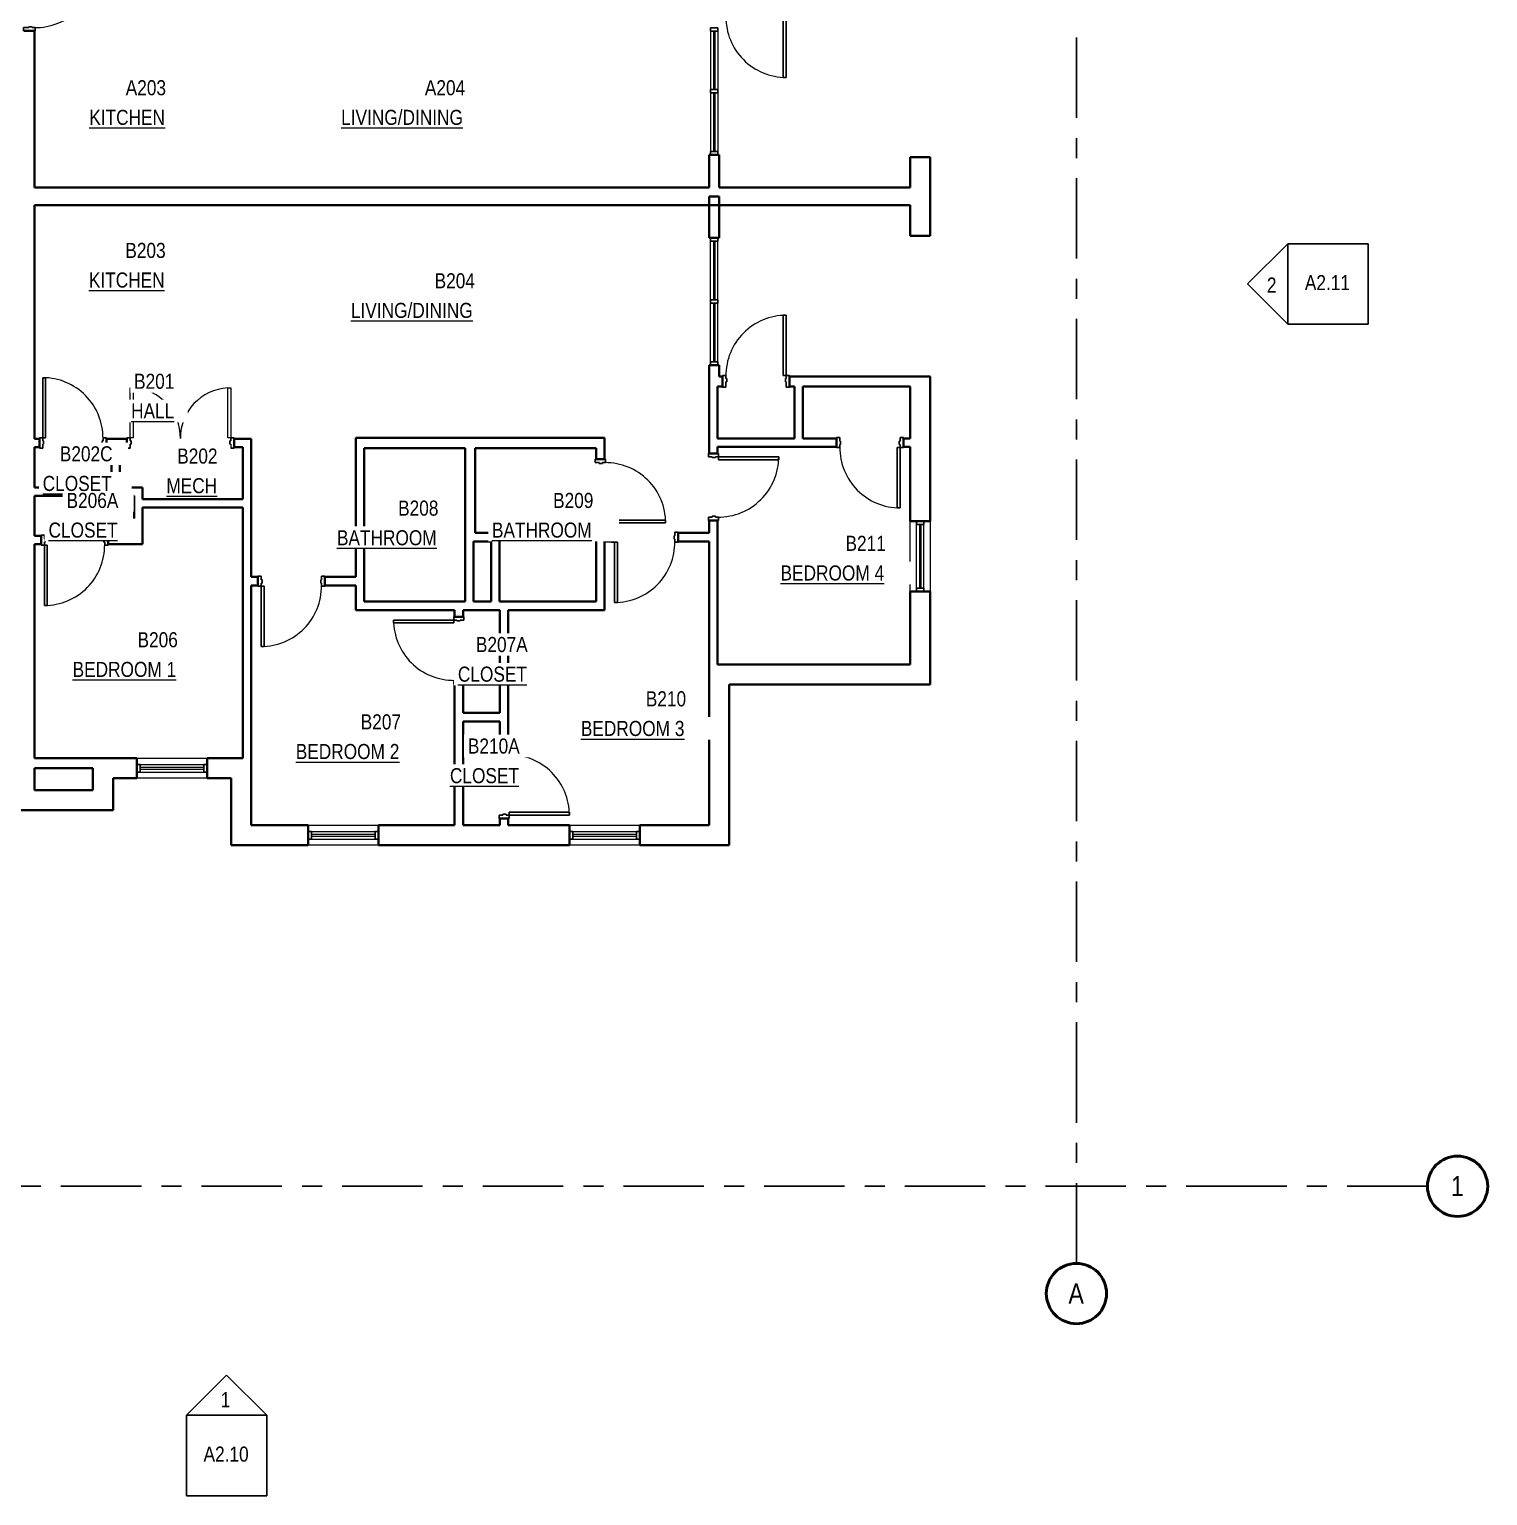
# Model space of a CAD drawing. Header units: inches. Extents: x -88 to 1419, y -1455 to 118.
# Drawn here: x 549 to 1419, y -1455 to -579 of the extents above; entities that cross this region are included whole.
import ezdxf

# ---------------------------------------------------------------- set-up
doc = ezdxf.new("R2010")
doc.units = ezdxf.units.IN
doc.header["$MEASUREMENT"] = 0
doc.linetypes.add('Grid Line', pattern=[84, 48, -12, 12, -12])
for name, color, linetype, lineweight in [('A-AREA-IDEN', 2, 'Continuous', 9), ('A-DOOR', 31, 'Continuous', 15), ('A-DOOR-FRAM', 31, 'Continuous', 25), ('A-GLAZ-CURT', 52, 'Continuous', 9), ('A-GLAZ-CWMG', 51, 'Continuous', 9), ('A-WALL', 113, 'Continuous', 15), ('G-ANNO-SYMB', 111, 'Continuous', 9), ('I-WALL', 2, 'Continuous', 15), ('S-GRID', 1, 'Continuous', 9), ('S-GRID-IDEN', 1, 'Continuous', 50)]:
    doc.layers.add(name, color=color, linetype=linetype, lineweight=lineweight)
doc.styles.add('Arial Narrow', font='ARIALN.TTF', dxfattribs={"height": 9})
doc.styles.add('Arial Narrow_1', font='ARIALN.TTF', dxfattribs={"height": 12})

# ---------------------------------------------------------------- blocks, each defined once
blk = doc.blocks.new('Door-Single_CE_ - HM Door-2_ HM Frame-5153379-LEVEL 2')
at = {"layer": 'A-DOOR'}
for p, q in [((16.25, -39.5), (16.25, -3.5)), ((16.25, -3.5), (18, -3.5)), ((18, -3.5), (18, -39.5)), ((18, -39.5), (16.25, -39.5))]:
    blk.add_line(p, q, dxfattribs=at)
at = {"layer": 'A-DOOR', "lineweight": 25}
for p, q in [((16.25, -39.5), (16.25, -3.5)), ((18, -3.5), (16.25, -3.5)), ((18, -3.5), (18, -39.5)), ((18, -39.5), (16.25, -39.5))]:
    blk.add_line(p, q, dxfattribs=at)
at = {"layer": 'A-DOOR', "lineweight": 9}
blk.add_arc((18, -3.5), 36, 179.5, 270, dxfattribs=at)
blk.add_arc((18, -3.5), 36, 179.5, 270, dxfattribs=at)
blk.add_arc((18, -3.5), 36, 179.5, 270, dxfattribs=at)
blk.add_arc((18, -3.5), 36, 179.5, 270, dxfattribs=at)
at = {"layer": 'A-DOOR-FRAM'}
for p, q in [((-20, 3.5), (-18, 3.5)), ((-20, -3.5), (-20, 3.5)), ((-18, 3.5), (-18, 0.25)), ((-18, 0.25), (-17.5, 0.25)), ((-17.5, 0.25), (-17.5, -1.75)), ((17.5, 0.25), (18, 0.25)), ((17.5, -1.75), (17.5, 0.25)), ((18, 3.5), (20, 3.5)), ((18, 0.25), (18, 3.5)), ((20, 3.5), (20, -3.5)), ((-18, -3.5), (-20, -3.5)), ((-18, -1.75), (-18, -3.5)), ((-17.5, -1.75), (-18, -1.75)), ((18, -1.75), (17.5, -1.75)), ((18, -3.5), (18, -1.75)), ((20, -3.5), (18, -3.5))]:
    blk.add_line(p, q, dxfattribs=at)
blk = doc.blocks.new('System Panel - zGlazed-5153403-LEVEL 2')
at = {"layer": 'A-GLAZ-CURT', "lineweight": 15}
for p, q in [((17.5, 0.5), (-17.5, 0.5)), ((-17.5, 0.5), (-17.5, -0.5)), ((17.5, -0.5), (17.5, 0.5)), ((-17.5, -0.5), (17.5, -0.5))]:
    blk.add_line(p, q, dxfattribs=at)
blk = doc.blocks.new('Rectangular Mullion - 4 1_2_ x 2_ Rectangular_CE_-5153390-LEVEL 2')
at = {"layer": 'A-GLAZ-CWMG'}
for p, q in [((955.3, -617.1), (955.3, -652.1)), ((959.8, -617.1), (959.8, -652.1))]:
    blk.add_line(p, q, dxfattribs=at)
blk = doc.blocks.new('Rectangular Mullion - 4 1_2_ x 2_ Rectangular_CE_-5153404-LEVEL 2')
at = {"layer": 'A-GLAZ-CWMG', "lineweight": 25}
for p, q in [((-2, 2.25), (0, 2.25)), ((-2, -2.25), (-2, 2.25)), ((0, 2.25), (0, -2.25)), ((0, -2.25), (-2, -2.25))]:
    blk.add_line(p, q, dxfattribs=at)
blk = doc.blocks.new('Rectangular Mullion - 4 1_2_ x 2_ Rectangular_CE_-5153405-LEVEL 2')
at = {"layer": 'A-GLAZ-CWMG', "lineweight": 25}
for p, q in [((0, 2.25), (-2, 2.25)), ((-2, 2.25), (-2, -2.25)), ((0, -2.25), (0, 2.25)), ((-2, -2.25), (0, -2.25))]:
    blk.add_line(p, q, dxfattribs=at)
blk = doc.blocks.new('Rectangular Mullion - 4 1_2_ x 2_ Rectangular_CE_-5153402-LEVEL 2')
at = {"layer": 'A-GLAZ-CWMG', "lineweight": 25}
for p, q in [((-1, 2.25), (1, 2.25)), ((-1, -2.25), (-1, 2.25)), ((1, 2.25), (1, -2.25)), ((1, -2.25), (-1, -2.25))]:
    blk.add_line(p, q, dxfattribs=at)
blk = doc.blocks.new('Door-Single_CE_ - HM Door-2_ HM Frame-5153374-LEVEL 2')
at = {"layer": 'A-DOOR'}
for p, q in [((16.25, -39), (16.25, -3)), ((16.25, -3), (18, -3)), ((18, -3), (18, -39)), ((18, -39), (16.25, -39))]:
    blk.add_line(p, q, dxfattribs=at)
at = {"layer": 'A-DOOR', "lineweight": 25}
for p, q in [((16.25, -39), (16.25, -3)), ((18, -3), (16.25, -3)), ((18, -3), (18, -39)), ((18, -39), (16.25, -39))]:
    blk.add_line(p, q, dxfattribs=at)
at = {"layer": 'A-DOOR', "lineweight": 9}
blk.add_arc((18, -3), 36, 179.5, 270, dxfattribs=at)
blk.add_arc((18, -3), 36, 179.5, 270, dxfattribs=at)
blk.add_arc((18, -3), 36, 179.5, 270, dxfattribs=at)
blk.add_arc((18, -3), 36, 179.5, 270, dxfattribs=at)
at = {"layer": 'A-DOOR-FRAM'}
for p, q in [((-20, 3), (-18, 3)), ((-20, -3), (-20, 3)), ((-18, 3), (-18, 0.75)), ((-18, 0.75), (-17.5, 0.75)), ((-17.5, 0.75), (-17.5, -1.25)), ((17.5, 0.75), (18, 0.75)), ((17.5, -1.25), (17.5, 0.75)), ((18, 3), (20, 3)), ((18, 0.75), (18, 3)), ((20, 3), (20, -3)), ((-18, -3), (-20, -3)), ((-18, -1.25), (-18, -3)), ((-17.5, -1.25), (-18, -1.25)), ((18, -1.25), (17.5, -1.25)), ((18, -3), (18, -1.25)), ((20, -3), (18, -3))]:
    blk.add_line(p, q, dxfattribs=at)
blk = doc.blocks.new('Door-Single_CE_ - HM Door-2_ HM Frame-5153375-LEVEL 2')
at = {"layer": 'A-DOOR'}
for p, q in [((18, 39), (16.25, 39)), ((16.25, 39), (16.25, 3)), ((18, 3), (18, 39)), ((16.25, 3), (18, 3))]:
    blk.add_line(p, q, dxfattribs=at)
at = {"layer": 'A-DOOR', "lineweight": 25}
for p, q in [((18, 39), (16.25, 39)), ((16.25, 39), (16.25, 3)), ((18, 3), (18, 39)), ((18, 3), (16.25, 3))]:
    blk.add_line(p, q, dxfattribs=at)
at = {"layer": 'A-DOOR', "lineweight": 9}
blk.add_arc((18, 3), 36, 90, 180.5, dxfattribs=at)
blk.add_arc((18, 3), 36, 90, 180.5, dxfattribs=at)
blk.add_arc((18, 3), 36, 90, 180.5, dxfattribs=at)
blk.add_arc((18, 3), 36, 90, 180.5, dxfattribs=at)
at = {"layer": 'A-DOOR-FRAM'}
for p, q in [((-18, 3), (-20, 3)), ((-20, 3), (-20, -3)), ((-18, 1.25), (-18, 3)), ((-17.5, 1.25), (-18, 1.25)), ((-17.5, -0.75), (-17.5, 1.25)), ((18, 1.25), (17.5, 1.25)), ((17.5, 1.25), (17.5, -0.75)), ((20, 3), (18, 3)), ((18, 3), (18, 1.25)), ((20, -3), (20, 3)), ((-20, -3), (-18, -3)), ((-18, -3), (-18, -0.75)), ((-18, -0.75), (-17.5, -0.75)), ((17.5, -0.75), (18, -0.75)), ((18, -0.75), (18, -3)), ((18, -3), (20, -3))]:
    blk.add_line(p, q, dxfattribs=at)
blk = doc.blocks.new('Door-Double_CE_ - WD Door-2_ HM Frame-5153381-LEVEL 2')
at = {"layer": 'A-DOOR'}
for p, q in [((-30, -3), (-28.25, -3)), ((-30, -33), (-30, -3)), ((-28.25, -3), (-28.25, -33)), ((28.25, -3), (30, -3)), ((28.25, -33), (28.25, -3)), ((30, -3), (30, -33)), ((-28.25, -33), (-30, -33)), ((30, -33), (28.25, -33))]:
    blk.add_line(p, q, dxfattribs=at)
at = {"layer": 'A-DOOR', "lineweight": 9}
for centre, start, end in [((-30, -3), 273.33976, 0.5), ((30, -3), 179.5, 266.64623)]:
    blk.add_arc(centre, 30, start, end, dxfattribs=at)
at = {"layer": 'A-DOOR-FRAM'}
for p, q in [((-32, 3), (-30, 3)), ((-32, -3), (-32, 3)), ((-30, 3), (-30, 0.75)), ((-30, 0.75), (-29.5, 0.75)), ((-29.5, 0.75), (-29.5, -1.25)), ((29.5, 0.75), (30, 0.75)), ((29.5, -1.25), (29.5, 0.75)), ((30, 3), (32, 3)), ((30, 0.75), (30, 3)), ((32, 3), (32, -3)), ((-30, -3), (-32, -3)), ((-30, -1.25), (-30, -3)), ((-29.5, -1.25), (-30, -1.25)), ((30, -1.25), (29.5, -1.25)), ((30, -3), (30, -1.25)), ((32, -3), (30, -3))]:
    blk.add_line(p, q, dxfattribs=at)
blk = doc.blocks.new('System Panel - zGlazed-5153407-LEVEL 2')
at = {"layer": 'A-GLAZ-CURT', "lineweight": 15}
for p, q in [((17.5, 0.5), (-17.5, 0.5)), ((-17.5, 0.5), (-17.5, -0.5)), ((17.5, -0.5), (17.5, 0.5)), ((-17.5, -0.5), (17.5, -0.5))]:
    blk.add_line(p, q, dxfattribs=at)
blk = doc.blocks.new('Rectangular Mullion - 4 1_2_ x 2_ Rectangular_CE_-5153396-LEVEL 2')
at = {"layer": 'A-GLAZ-CWMG'}
for p, q in [((955.3, -740.6), (955.3, -705.6)), ((959.8, -740.6), (959.8, -705.6))]:
    blk.add_line(p, q, dxfattribs=at)
blk = doc.blocks.new('Rectangular Mullion - 4 1_2_ x 2_ Rectangular_CE_-5153408-LEVEL 2')
at = {"layer": 'A-GLAZ-CWMG', "lineweight": 25}
for p, q in [((-2, 2.25), (0, 2.25)), ((-2, -2.25), (-2, 2.25)), ((0, 2.25), (0, -2.25)), ((0, -2.25), (-2, -2.25))]:
    blk.add_line(p, q, dxfattribs=at)
blk = doc.blocks.new('Rectangular Mullion - 4 1_2_ x 2_ Rectangular_CE_-5153409-LEVEL 2')
at = {"layer": 'A-GLAZ-CWMG', "lineweight": 25}
for p, q in [((0, 2.25), (-2, 2.25)), ((-2, 2.25), (-2, -2.25)), ((0, -2.25), (0, 2.25)), ((-2, -2.25), (0, -2.25))]:
    blk.add_line(p, q, dxfattribs=at)
blk = doc.blocks.new('Rectangular Mullion - 4 1_2_ x 2_ Rectangular_CE_-5153406-LEVEL 2')
at = {"layer": 'A-GLAZ-CWMG', "lineweight": 25}
for p, q in [((-1, 2.25), (1, 2.25)), ((-1, -2.25), (-1, 2.25)), ((1, 2.25), (1, -2.25)), ((1, -2.25), (-1, -2.25))]:
    blk.add_line(p, q, dxfattribs=at)
blk = doc.blocks.new('System Panel - zGlazed-5153417-LEVEL 2')
at = {"layer": 'A-GLAZ-CURT', "lineweight": 15}
for p, q in [((19, 0.5), (-19, 0.5)), ((-19, 0.5), (-19, -0.5)), ((19, -0.5), (19, 0.5)), ((-19, -0.5), (19, -0.5))]:
    blk.add_line(p, q, dxfattribs=at)
blk = doc.blocks.new('Rectangular Mullion - 4 1_2_ x 2_ Rectangular_CE_-5153416-LEVEL 2')
at = {"layer": 'A-GLAZ-CWMG'}
for p, q in [((1078.3, -912.85), (1078.3, -874.85)), ((1082.8, -912.85), (1082.8, -874.85))]:
    blk.add_line(p, q, dxfattribs=at)
blk = doc.blocks.new('Rectangular Mullion - 4 1_2_ x 2_ Rectangular_CE_-5153418-LEVEL 2')
at = {"layer": 'A-GLAZ-CWMG', "lineweight": 25}
for p, q in [((-2, 2.25), (0, 2.25)), ((-2, -2.25), (-2, 2.25)), ((0, 2.25), (0, -2.25)), ((0, -2.25), (-2, -2.25))]:
    blk.add_line(p, q, dxfattribs=at)
blk = doc.blocks.new('Rectangular Mullion - 4 1_2_ x 2_ Rectangular_CE_-5153419-LEVEL 2')
at = {"layer": 'A-GLAZ-CWMG', "lineweight": 25}
for p, q in [((0, 2.25), (-2, 2.25)), ((-2, 2.25), (-2, -2.25)), ((0, -2.25), (0, 2.25)), ((-2, -2.25), (0, -2.25))]:
    blk.add_line(p, q, dxfattribs=at)
blk = doc.blocks.new('Door-Single_CE_ - HM Door-2_ HM Frame-5153377-LEVEL 2')
at = {"layer": 'A-DOOR'}
for p, q in [((18, 39.5), (16.25, 39.5)), ((16.25, 39.5), (16.25, 3.5)), ((18, 3.5), (18, 39.5)), ((16.25, 3.5), (18, 3.5))]:
    blk.add_line(p, q, dxfattribs=at)
at = {"layer": 'A-DOOR', "lineweight": 25}
for p, q in [((18, 39.5), (16.25, 39.5)), ((16.25, 39.5), (16.25, 3.5)), ((18, 3.5), (18, 39.5)), ((18, 3.5), (16.25, 3.5))]:
    blk.add_line(p, q, dxfattribs=at)
at = {"layer": 'A-DOOR', "lineweight": 9}
blk.add_arc((18, 3.5), 36, 90, 180.5, dxfattribs=at)
blk.add_arc((18, 3.5), 36, 90, 180.5, dxfattribs=at)
blk.add_arc((18, 3.5), 36, 90, 180.5, dxfattribs=at)
blk.add_arc((18, 3.5), 36, 90, 180.5, dxfattribs=at)
at = {"layer": 'A-DOOR-FRAM'}
for p, q in [((-18, 3.5), (-20, 3.5)), ((-20, 3.5), (-20, -3.5)), ((-18, 1.75), (-18, 3.5)), ((-17.5, 1.75), (-18, 1.75)), ((-17.5, -0.25), (-17.5, 1.75)), ((18, 1.75), (17.5, 1.75)), ((17.5, 1.75), (17.5, -0.25)), ((20, 3.5), (18, 3.5)), ((18, 3.5), (18, 1.75)), ((20, -3.5), (20, 3.5)), ((-20, -3.5), (-18, -3.5)), ((-18, -3.5), (-18, -0.25)), ((-18, -0.25), (-17.5, -0.25)), ((17.5, -0.25), (18, -0.25)), ((18, -0.25), (18, -3.5)), ((18, -3.5), (20, -3.5))]:
    blk.add_line(p, q, dxfattribs=at)
blk = doc.blocks.new('Elevation - Detail Number_CE_-134675-LEVEL 2')
at = {"layer": 'G-ANNO-SYMB', "lineweight": 25}
for p, q in [((-0.25, -0.25), (-0.25, 0.25)), ((-0.25, 0.25), (0.25, 0.25)), ((0.25, 0.25), (0.25, -0.25)), ((0.25, -0.25), (-0.25, -0.25))]:
    blk.add_line(p, q, dxfattribs=at)
blk = doc.blocks.new('Elevation - Detail Number_CE_-46063-LEVEL 2')
at = {"layer": 'G-ANNO-SYMB', "lineweight": 25}
for p, q in [((0, 0.25), (-0.25, 0)), ((0.25, 0), (0, 0.25)), ((-0.25, 0), (0.25, 0))]:
    blk.add_line(p, q, dxfattribs=at)
blk = doc.blocks.new('Grid - Grid Head-Circle_CE_-46466-LEVEL 2')
at = {"layer": 'S-GRID-IDEN'}
blk.add_circle((0, 0), 0.1875, dxfattribs=at)

msp = doc.modelspace()

# ---------------------------------------------------------------- linework, layer by layer
at = {"layer": 'A-WALL', "lineweight": 40}
for p, q in [((551.55, -580.08), (545.55, -580.08)), ((551.55, -673.6), (551.55, -580.08)), ((954.55, -654.1), (954.55, -673.6)), ((960.55, -654.1), (954.55, -654.1)), ((960.55, -673.6), (960.55, -654.1)), ((1086.55, -655.35), (1074.55, -655.35)), ((1074.55, -655.35), (1074.55, -673.6)), ((1086.55, -702.35), (1086.55, -655.35)), ((954.55, -673.6), (551.55, -673.6)), ((1074.55, -673.6), (960.55, -673.6)), ((960.55, -678.85), (954.55, -678.85)), ((954.55, -678.85), (954.55, -703.6)), ((960.55, -703.6), (960.55, -678.85)), ((551.55, -684.1), (1074.55, -684.1)), ((551.55, -823.62), (551.55, -684.1)), ((1074.55, -684.1), (1074.55, -702.35)), ((954.55, -703.6), (960.55, -703.6)), ((1074.55, -702.35), (1086.55, -702.35)), ((960.55, -779.6), (954.55, -779.6)), ((954.55, -779.6), (954.55, -792.35)), ((960.55, -786.35), (960.55, -779.6)), ((962.55, -786.35), (960.55, -786.35)), ((962.55, -792.35), (962.55, -786.35)), ((1086.55, -786.35), (1002.55, -786.35)), ((1002.55, -786.35), (1002.55, -792.35)), ((1086.55, -872.85), (1086.55, -786.35)), ((959.55, -792.35), (962.55, -792.35)), ((1002.55, -792.35), (1005.55, -792.35)), ((1010.55, -792.35), (1074.55, -792.35)), ((1074.55, -792.35), (1074.55, -823.35)), ((551.55, -852.62), (551.55, -828.62)), ((892.05, -823.12), (748.55, -823.12)), ((748.55, -829.12), (808.8, -829.12)), ((808.8, -829.12), (808.8, -884.85)), ((814.8, -829.12), (887.05, -829.12)), ((814.8, -879.85), (814.8, -829.12)), ((892.05, -829.12), (892.05, -823.12)), ((1074.55, -828.35), (1074.55, -872.85)), ((551.55, -881.62), (551.55, -857.62)), ((1074.55, -872.85), (1086.55, -872.85)), ((551.55, -1014.35), (551.55, -886.62)), ((813.8, -884.85), (814.8, -884.85)), ((1086.55, -914.85), (1074.55, -914.85)), ((1074.55, -914.85), (1074.55, -958.35)), ((1086.55, -970.35), (1086.55, -914.85)), ((954.55, -958.35), (954.55, -1054.35)), ((1074.55, -958.35), (959.55, -958.35)), ((966.55, -970.35), (1086.55, -970.35)), ((966.55, -1066.35), (966.55, -970.35)), ((612.8, -1014.35), (551.55, -1014.35)), ((612.8, -1026.35), (612.8, -1014.35)), ((676.05, -1014.35), (654.8, -1014.35)), ((654.8, -1014.35), (654.8, -1026.35)), ((681.05, -1054.35), (681.05, -1014.35)), ((551.55, -1033.35), (551.55, -1020.35)), ((551.55, -1020.35), (586.55, -1020.35)), ((586.55, -1020.35), (586.55, -1033.35)), ((598.55, -1026.35), (612.8, -1026.35)), ((598.55, -1045.35), (598.55, -1026.35)), ((654.8, -1026.35), (669.05, -1026.35)), ((669.05, -1026.35), (669.05, -1066.35)), ((586.55, -1033.35), (551.55, -1033.35)), ((398.55, -1045.35), (598.55, -1045.35)), ((715.05, -1054.35), (681.05, -1054.35)), ((715.05, -1066.35), (715.05, -1054.35)), ((802.55, -1054.35), (757.05, -1054.35)), ((757.05, -1054.35), (757.05, -1066.35)), ((829.55, -1054.35), (807.55, -1054.35)), ((871.05, -1054.35), (834.55, -1054.35)), ((871.05, -1066.35), (871.05, -1054.35)), ((954.55, -1054.35), (913.05, -1054.35)), ((913.05, -1054.35), (913.05, -1066.35)), ((669.05, -1066.35), (715.05, -1066.35)), ((757.05, -1066.35), (871.05, -1066.35)), ((913.05, -1066.35), (966.55, -1066.35))]:
    msp.add_line(p, q, dxfattribs=at)
at = {"layer": 'A-WALL'}
for p, q in [((1074.55, -914.85), (1074.55, -872.85)), ((1086.55, -872.85), (1086.55, -914.85)), ((612.8, -1014.35), (654.8, -1014.35)), ((654.8, -1026.35), (612.8, -1026.35)), ((715.05, -1054.35), (757.05, -1054.35)), ((871.05, -1054.35), (913.05, -1054.35)), ((757.05, -1066.35), (715.05, -1066.35)), ((913.05, -1066.35), (871.05, -1066.35))]:
    msp.add_line(p, q, dxfattribs=at)
at = {"layer": 'I-WALL', "lineweight": 40}
for p, q in [((954.55, -792.35), (954.55, -832.35)), ((959.55, -823.35), (959.55, -792.35)), ((1005.55, -792.35), (1005.55, -823.35)), ((1010.55, -823.35), (1010.55, -792.35)), ((554.55, -823.62), (551.55, -823.62)), ((551.55, -828.62), (554.55, -828.62)), ((554.55, -828.62), (554.55, -823.62)), ((606.8, -823.62), (594.55, -823.62)), ((594.55, -823.62), (594.55, -828.62)), ((594.55, -828.62), (597.55, -828.62)), ((597.55, -828.62), (597.55, -852.62)), ((602.55, -828.62), (606.8, -828.62)), ((602.55, -852.62), (602.55, -828.62)), ((606.8, -828.62), (606.8, -823.62)), ((681.05, -823.62), (670.8, -823.62)), ((670.8, -823.62), (670.8, -828.62)), ((670.8, -828.62), (676.05, -828.62)), ((676.05, -828.62), (676.05, -859.62)), ((681.05, -906.12), (681.05, -823.62)), ((743.55, -823.12), (743.55, -906.12)), ((748.55, -823.12), (743.55, -823.12)), ((748.55, -920.85), (748.55, -829.12)), ((887.05, -829.12), (887.05, -835.85)), ((892.05, -835.85), (892.05, -829.12)), ((1005.55, -823.35), (959.55, -823.35)), ((959.55, -828.35), (1030.55, -828.35)), ((959.55, -832.35), (959.55, -828.35)), ((1030.55, -823.35), (1010.55, -823.35)), ((1030.55, -828.35), (1030.55, -823.35)), ((1074.55, -823.35), (1070.55, -823.35)), ((1070.55, -823.35), (1070.55, -828.35)), ((1070.55, -828.35), (1074.55, -828.35)), ((887.05, -835.85), (892.05, -835.85)), ((954.55, -832.35), (959.55, -832.35)), ((597.55, -852.62), (551.55, -852.62)), ((551.55, -857.62), (611.18, -857.62)), ((616.18, -852.62), (602.55, -852.62)), ((611.18, -857.62), (611.18, -881.62)), ((616.18, -859.62), (616.18, -852.62)), ((676.05, -859.62), (616.18, -859.62)), ((616.18, -886.62), (616.18, -864.62)), ((616.18, -864.62), (676.05, -864.62)), ((676.05, -864.62), (676.05, -1014.35)), ((959.55, -872.35), (954.55, -872.35)), ((954.55, -872.35), (954.55, -879.85)), ((959.55, -958.35), (959.55, -872.35)), ((555.55, -881.62), (551.55, -881.62)), ((555.55, -886.62), (555.55, -881.62)), ((611.18, -881.62), (595.55, -881.62)), ((595.55, -881.62), (595.55, -886.62)), ((829.3, -879.85), (814.8, -879.85)), ((829.3, -920.85), (829.3, -879.85)), ((892.05, -875.85), (887.05, -875.85)), ((887.05, -875.85), (887.05, -920.85)), ((892.05, -879.85), (892.05, -875.85)), ((896.05, -879.85), (892.05, -879.85)), ((896.05, -884.85), (896.05, -879.85)), ((954.55, -879.85), (936.05, -879.85)), ((936.05, -879.85), (936.05, -884.85)), ((551.55, -886.62), (555.55, -886.62)), ((595.55, -886.62), (616.18, -886.62)), ((808.8, -884.85), (808.8, -920.85)), ((813.8, -920.85), (813.8, -884.85)), ((814.8, -884.85), (824.3, -884.85)), ((824.3, -884.85), (824.3, -920.85)), ((892.05, -925.85), (892.05, -884.85)), ((892.05, -884.85), (896.05, -884.85)), ((936.05, -884.85), (954.55, -884.85)), ((954.55, -884.85), (954.55, -958.35)), ((685.05, -906.12), (681.05, -906.12)), ((685.05, -911.12), (685.05, -906.12)), ((743.55, -906.12), (725.05, -906.12)), ((725.05, -906.12), (725.05, -911.12)), ((681.05, -911.12), (685.05, -911.12)), ((681.05, -1014.35), (681.05, -911.12)), ((725.05, -911.12), (743.55, -911.12)), ((743.55, -911.12), (743.55, -925.85)), ((743.55, -925.85), (802.55, -925.85)), ((808.8, -920.85), (748.55, -920.85)), ((802.55, -925.85), (802.55, -929.85)), ((807.55, -925.85), (829.55, -925.85)), ((807.55, -929.85), (807.55, -925.85)), ((824.3, -920.85), (813.8, -920.85)), ((887.05, -920.85), (829.3, -920.85)), ((829.55, -925.85), (829.55, -987.35)), ((834.55, -925.85), (892.05, -925.85)), ((834.55, -1010.35), (834.55, -925.85)), ((802.55, -929.85), (807.55, -929.85)), ((802.55, -969.85), (802.55, -1054.35)), ((807.55, -969.85), (802.55, -969.85)), ((807.55, -987.35), (807.55, -969.85)), ((829.55, -987.35), (807.55, -987.35)), ((807.55, -1054.35), (807.55, -992.35)), ((807.55, -992.35), (829.55, -992.35)), ((829.55, -992.35), (829.55, -1010.35)), ((829.55, -1010.35), (834.55, -1010.35)), ((829.55, -1050.35), (829.55, -1054.35)), ((834.55, -1050.35), (829.55, -1050.35)), ((834.55, -1054.35), (834.55, -1050.35))]:
    msp.add_line(p, q, dxfattribs=at)
at = {"layer": 'S-GRID', "linetype": 'Grid Line', "lineweight": 25}
for p, q in [((1173.87, -1220.03), (1173.87, -11.59)), ((1173.87, -1316.03), (1173.87, -1220.03)), ((1287.44, -1270), (13.01, -1270)), ((1383.44, -1270), (1287.44, -1270))]:
    msp.add_line(p, q, dxfattribs=at)

# ---------------------------------------------------------------- block references
at = {"layer": 'A-DOOR', "lineweight": 9}
for name, p, rotation in [('Door-Single_CE_ - HM Door-2_ HM Frame-5153379-LEVEL 2', (548.55, -560.08), 89.99999999999982), ('Door-Single_CE_ - HM Door-2_ HM Frame-5153374-LEVEL 2', (574.55, -826.12), 180), ('Door-Single_CE_ - HM Door-2_ HM Frame-5153375-LEVEL 2', (889.55, -855.85), 269.9999999999995), ('Door-Single_CE_ - HM Door-2_ HM Frame-5153374-LEVEL 2', (957.05, -852.35), 89.99999999999957), ('Door-Single_CE_ - HM Door-2_ HM Frame-5153375-LEVEL 2', (575.55, -884.12), 180), ('Door-Single_CE_ - HM Door-2_ HM Frame-5153375-LEVEL 2', (916.05, -882.35), 180), ('Door-Single_CE_ - HM Door-2_ HM Frame-5153375-LEVEL 2', (705.05, -908.62), 180), ('Door-Single_CE_ - HM Door-2_ HM Frame-5153375-LEVEL 2', (805.05, -949.85), 89.99999999999962), ('Door-Single_CE_ - HM Door-2_ HM Frame-5153375-LEVEL 2', (832.05, -1030.35), 269.9999999999996)]:
    msp.add_blockref(name, p, dxfattribs=dict(at, rotation=rotation))
for name, p in [('Door-Single_CE_ - HM Door-2_ HM Frame-5153379-LEVEL 2', (982.55, -568.35)), ('Door-Single_CE_ - HM Door-2_ HM Frame-5153377-LEVEL 2', (982.55, -789.35)), ('Door-Single_CE_ - HM Door-2_ HM Frame-5153374-LEVEL 2', (1050.55, -825.85))]:
    msp.add_blockref(name, p, dxfattribs=at)
at = {"layer": 'A-DOOR', "rotation": 180}
msp.add_blockref('Door-Double_CE_ - WD Door-2_ HM Frame-5153381-LEVEL 2', (638.8, -826.12), dxfattribs=at)
at = {"layer": 'A-GLAZ-CURT'}
for name, p, rotation in [('System Panel - zGlazed-5153403-LEVEL 2', (957.55, -597.6), 89.99999999999969), ('System Panel - zGlazed-5153403-LEVEL 2', (957.55, -634.6), 89.99999999999969), ('System Panel - zGlazed-5153407-LEVEL 2', (957.55, -723.1), 269.9999999999997), ('System Panel - zGlazed-5153407-LEVEL 2', (957.55, -760.1), 269.9999999999997), ('System Panel - zGlazed-5153417-LEVEL 2', (1080.55, -893.85), 269.9999999999995), ('System Panel - zGlazed-5153417-LEVEL 2', (633.8, -1020.35), 180), ('System Panel - zGlazed-5153417-LEVEL 2', (736.05, -1060.35), 180), ('System Panel - zGlazed-5153417-LEVEL 2', (892.05, -1060.35), 180)]:
    msp.add_blockref(name, p, dxfattribs=dict(at, rotation=rotation))
at = {"layer": 'A-GLAZ-CWMG', "extrusion": (0, 0, -1)}
for name, p, rotation in [('Rectangular Mullion - 4 1_2_ x 2_ Rectangular_CE_-5153404-LEVEL 2', (-957.55, -578.1), 90.00000000000031), ('Rectangular Mullion - 4 1_2_ x 2_ Rectangular_CE_-5153402-LEVEL 2', (-957.55, -616.1), 90.00000000000031), ('Rectangular Mullion - 4 1_2_ x 2_ Rectangular_CE_-5153406-LEVEL 2', (-957.55, -741.6), 270.0000000000003), ('Rectangular Mullion - 4 1_2_ x 2_ Rectangular_CE_-5153408-LEVEL 2', (-957.55, -779.6), 270.0000000000003), ('Rectangular Mullion - 4 1_2_ x 2_ Rectangular_CE_-5153418-LEVEL 2', (-1080.55, -914.85), 270.0000000000004)]:
    msp.add_blockref(name, p, dxfattribs=dict(at, rotation=rotation))
at = {"layer": 'A-GLAZ-CWMG'}
for name, p in [('Rectangular Mullion - 4 1_2_ x 2_ Rectangular_CE_-5153390-LEVEL 2', (0, 37)), ('Rectangular Mullion - 4 1_2_ x 2_ Rectangular_CE_-5153390-LEVEL 2', (0, 0)), ('Rectangular Mullion - 4 1_2_ x 2_ Rectangular_CE_-5153396-LEVEL 2', (0, 0)), ('Rectangular Mullion - 4 1_2_ x 2_ Rectangular_CE_-5153396-LEVEL 2', (0, -37)), ('Rectangular Mullion - 4 1_2_ x 2_ Rectangular_CE_-5153416-LEVEL 2', (0, 0)), ('Rectangular Mullion - 4 1_2_ x 2_ Rectangular_CE_-5153419-LEVEL 2', (654.8, -1020.35)), ('Rectangular Mullion - 4 1_2_ x 2_ Rectangular_CE_-5153419-LEVEL 2', (757.05, -1060.35)), ('Rectangular Mullion - 4 1_2_ x 2_ Rectangular_CE_-5153419-LEVEL 2', (913.05, -1060.35))]:
    msp.add_blockref(name, p, dxfattribs=at)
for name, p, rotation in [('Rectangular Mullion - 4 1_2_ x 2_ Rectangular_CE_-5153405-LEVEL 2', (957.55, -654.1), 269.9999999999997), ('Rectangular Mullion - 4 1_2_ x 2_ Rectangular_CE_-5153409-LEVEL 2', (957.55, -703.6), 89.99999999999969), ('Rectangular Mullion - 4 1_2_ x 2_ Rectangular_CE_-5153419-LEVEL 2', (1080.55, -872.85), 89.99999999999957), ('Rectangular Mullion - 4 1_2_ x 2_ Rectangular_CE_-5153416-LEVEL 2', (1527.65, 60.2), 270.0000000000002), ('Rectangular Mullion - 4 1_2_ x 2_ Rectangular_CE_-5153416-LEVEL 2', (1629.9, 20.2), 270.0000000000002), ('Rectangular Mullion - 4 1_2_ x 2_ Rectangular_CE_-5153416-LEVEL 2', (1785.9, 20.2), 270.0000000000002)]:
    msp.add_blockref(name, p, dxfattribs=dict(at, rotation=rotation))
at = {"layer": 'A-GLAZ-CWMG', "extrusion": (0, 0, -1)}
for p in [(-612.8, -1020.35), (-715.05, -1060.35), (-871.05, -1060.35)]:
    msp.add_blockref('Rectangular Mullion - 4 1_2_ x 2_ Rectangular_CE_-5153418-LEVEL 2', p, dxfattribs=at)
at = {"layer": 'G-ANNO-SYMB', "lineweight": 25, "extrusion": (0, 0, -1), "xscale": 95.99999999999994, "yscale": 95.99999999999994, "zscale": 95.99999999999994, "rotation": 270.0000000000007}
msp.add_blockref('Elevation - Detail Number_CE_-46063-LEVEL 2', (-1300.04, -731.16), dxfattribs=at)
at = {"layer": 'G-ANNO-SYMB', "lineweight": 25, "xscale": 95.99999999999994, "yscale": 95.99999999999994, "zscale": 95.99999999999994, "rotation": 180}
for p in [(1324.04, -731.16), (666.35, -1430.74)]:
    msp.add_blockref('Elevation - Detail Number_CE_-134675-LEVEL 2', p, dxfattribs=at)
at = {"layer": 'G-ANNO-SYMB', "lineweight": 25, "extrusion": (0, 0, -1), "xscale": 95.99999999999994, "yscale": 95.99999999999994, "zscale": 95.99999999999994}
msp.add_blockref('Elevation - Detail Number_CE_-46063-LEVEL 2', (-666.35, -1406.74), dxfattribs=at)
at = {"layer": 'S-GRID-IDEN', "xscale": 95.99999999999994, "yscale": 95.99999999999994, "zscale": 95.99999999999994, "rotation": 89.99999999999962}
msp.add_blockref('Grid - Grid Head-Circle_CE_-46466-LEVEL 2', (1401.44, -1270), dxfattribs=at)
at = {"layer": 'S-GRID-IDEN', "xscale": 95.99999999999994, "yscale": 95.99999999999994, "zscale": 95.99999999999994}
msp.add_blockref('Grid - Grid Head-Circle_CE_-46466-LEVEL 2', (1173.87, -1334.03), dxfattribs=at)

# ---------------------------------------------------------------- texts
at = {"layer": 'A-AREA-IDEN', "char_height": 9, "attachment_point": 1, "style": 'Arial Narrow', "bg_fill": 3, "box_fill_scale": 1.25, "bg_fill_color": 9, "bg_fill_true_color": 13158600, "bg_fill_transparency": 0}
for s, insert, width in [('\\LKITCHEN', (584.34, -627.16), 55.752), ('\\LLIVING/DINING', (734.75, -627.16), 89.991), ('\\LKITCHEN', (584.11, -724.3), 55.752), ('\\LLIVING/DINING', (740.58, -742.43), 89.991), ('\\LBEDROOM 1', (574.39, -956.81), 76.356), ('\\LBEDROOM 2', (707.66, -1005.85), 76.356)]:
    msp.add_mtext(s, dxfattribs=dict(at, insert=insert, width=width))

# ---------------------------------------------------------------- next in the draw order: texts
for s, insert, width in [('A203', (606.11, -609.46), 29.391), ('A204', (784.76, -609.46), 29.391), ('B203', (605.88, -706.6), 29.391), ('B204', (790.58, -724.74), 29.391), ('\\LHALL', (609.32, -802.47), 31.512), ('\\LCLOSET', (556.52, -845.77), 50.904), ('\\LMECH', (630.37, -847.12), 37.269), ('\\LCLOSET', (560.03, -873.62), 50.904), ('\\LBATHROOM', (824.82, -873.62), 73.629), ('\\LBATHROOM', (732.26, -878.21), 73.629), ('\\LBEDROOM 4', (997.16, -899.23), 76.356), ('B206', (613.16, -939.11), 29.391), ('\\LCLOSET', (804.48, -959.65), 50.904), ('B207', (746.44, -988.15), 29.391), ('\\LBEDROOM 3', (877.9, -992.09), 76.356), ('\\LCLOSET', (799.72, -1020.27), 50.904)]:
    msp.add_mtext(s, dxfattribs=dict(at, insert=insert, width=width))
at = {"layer": 'G-ANNO-SYMB', "char_height": 9, "attachment_point": 1, "style": 'Arial Narrow', "bg_fill": 3, "box_fill_scale": 1.25, "bg_fill_color": 9, "bg_fill_true_color": 13158600, "bg_fill_transparency": 0}
for s, insert, width in [('2', (1287.58, -727.31), 6.969), ('A2.11', (1310.27, -725.84), 33.027), ('1', (662.83, -1392.91), 6.969), ('A2.10', (652.59, -1425.42), 33.027)]:
    msp.add_mtext(s, dxfattribs=dict(at, insert=insert, width=width))
at = {"layer": 'S-GRID-IDEN', "lineweight": 9, "char_height": 12, "attachment_point": 1, "style": 'Arial Narrow_1', "bg_fill": 3, "box_fill_scale": 1.25, "bg_fill_color": 9, "bg_fill_true_color": 13158600, "bg_fill_transparency": 0}
for s, insert, width in [('1', (1397.53, -1263.88), 9.393), ('A', (1169.11, -1328), 11.211)]:
    msp.add_mtext(s, dxfattribs=dict(at, insert=insert, width=width))

# ---------------------------------------------------------------- next in the draw order: texts
at = {"layer": 'A-AREA-IDEN', "char_height": 9, "attachment_point": 1, "style": 'Arial Narrow', "bg_fill": 3, "box_fill_scale": 1.25, "bg_fill_color": 9, "bg_fill_true_color": 13158600, "bg_fill_transparency": 0}
for s, insert, width in [('B201', (611.09, -784.77), 29.391), ('B202C', (566.76, -828.07), 38.481), ('B202', (636.87, -829.42), 29.391), ('B206A', (570.77, -855.92), 37.875), ('B209', (861.33, -855.92), 29.391), ('B208', (768.77, -860.51), 29.391), ('B211', (1035.94, -881.53), 29.391), ('B207A', (815.22, -941.96), 37.875), ('B210', (916.68, -974.39), 29.391), ('B210A', (810.45, -1002.57), 37.875)]:
    msp.add_mtext(s, dxfattribs=dict(at, insert=insert, width=width))

doc.saveas('drawing.dxf')
